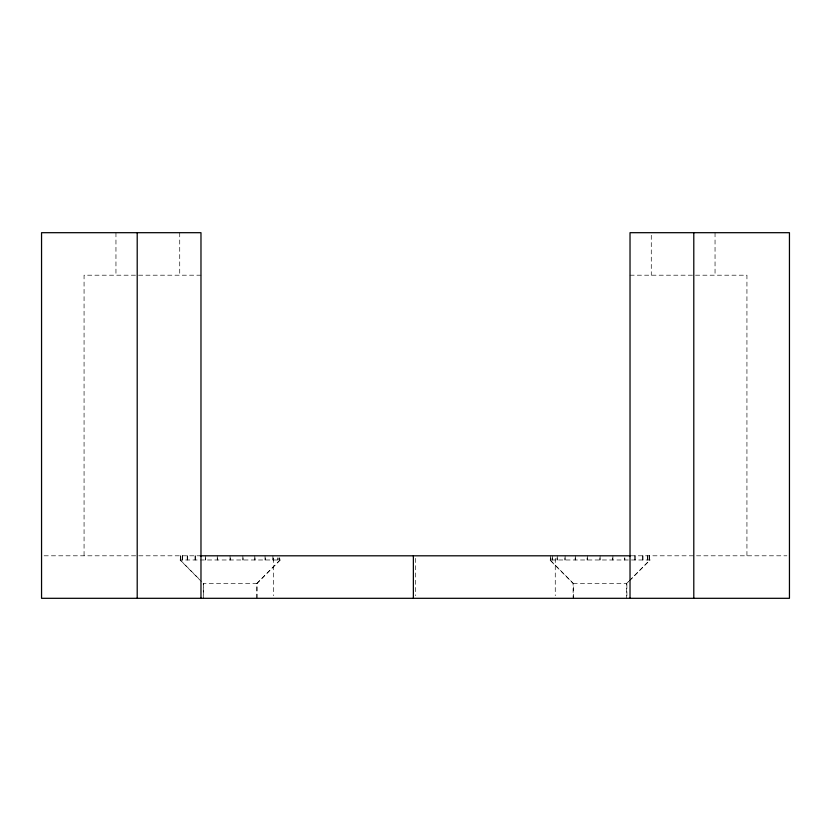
<?xml version="1.0" encoding="UTF-8"?>
<svg xmlns="http://www.w3.org/2000/svg" width="831" height="831" viewBox="0 0 831 831"><rect width="100%" height="100%" fill="white"/><g stroke="black" fill="none" stroke-linecap="round" stroke-linejoin="round"><path stroke-width="0.62" stroke-dasharray="4.16 3.12" d="M280.057 559.98L256.831 583.414L256.831 598.31M257.039 598.31L257.039 583.414L280.265 559.98L180.047 559.98L201.486 581.617M628.444 581.617L626.657 583.414L626.657 598.31M629.337 580.713L649.884 559.98M626.896 595.827L626.896 583.414L628.683 581.617M629.576 580.713L650.122 559.98L549.873 559.98L573.099 583.414L573.099 598.31M200.977 275.196L84.066 275.196L84.066 555.804M630.023 275.196L746.934 275.196L746.934 555.804M44.126 555.804L199.71 555.804M631.03 555.804L786.874 555.804M257.039 583.414L203.273 583.414L203.273 598.31M573.099 583.414L626.896 583.414M550.112 559.98L573.338 583.414L573.338 598.31M180.254 559.98L199.014 578.916M715.044 232.69L715.044 275.196M651.275 235.266L651.275 275.196M649.603 555.804L649.603 559.98M649.364 555.804L649.364 559.98M647.92 555.804L647.92 559.98M647.681 555.804L647.681 559.98M642.976 555.804L642.976 559.98M642.737 555.804L642.737 559.98M635.113 555.804L635.113 559.98M634.874 555.804L634.874 559.98M624.86 557.892L624.86 559.98M624.621 557.892L624.621 559.98M612.925 555.804L612.925 559.98M612.686 557.892L612.686 559.98M600.117 555.804L600.117 559.98M599.878 557.892L599.878 559.98M587.309 555.804L587.309 559.98M587.07 557.892L587.07 559.98M575.374 555.804L575.374 559.98M575.135 557.892L575.135 559.98M565.122 555.804L565.122 559.98M564.883 557.892L564.883 559.98M557.258 555.804L557.258 559.98M557.019 557.892L557.019 559.98M555.264 558.38L555.264 595.734M552.314 555.804L552.314 559.98M552.075 557.892L552.075 559.98M550.631 555.804L550.631 559.98M550.382 557.892L550.382 559.98M415.5 558.38L415.5 595.734M279.746 557.892L279.746 559.98M279.548 557.892L279.548 559.98M278.063 557.892L278.063 559.98M277.855 557.892L277.855 559.98M273.607 558.38L273.607 595.734M273.119 557.892L273.119 559.98M272.911 555.804L272.911 559.98M265.255 557.892L265.255 559.98M265.047 555.804L265.047 559.98M255.003 557.892L255.003 559.98M254.795 555.804L254.795 559.98M243.068 557.892L243.068 559.98M242.86 555.804L242.86 559.98M230.26 557.892L230.26 559.98M230.052 555.804L230.052 559.98M217.452 557.892L217.452 559.98M217.244 555.804L217.244 559.98M205.517 557.892L205.517 559.98M205.309 555.804L205.309 559.98M203.481 583.414L203.481 598.31M195.264 555.804L195.264 559.98M195.056 555.804L195.056 559.98M187.401 555.804L187.401 559.98M187.193 555.804L187.193 559.98M182.456 555.804L182.456 559.98M182.249 555.804L182.249 559.98M180.763 555.804L180.763 559.98M180.566 555.804L180.566 559.98M179.725 232.69L179.725 275.196M115.956 232.69L115.956 275.196"/><path stroke-width="1.25" d="M200.188 555.804L630.313 555.804M693.792 232.69L693.792 598.31M630.023 598.31L630.023 232.69L789.45 232.69L789.45 598.31L41.55 598.31L41.55 232.69L200.977 232.69L200.977 598.31M413.371 555.804L413.371 598.31M137.208 232.69L137.208 598.31"/></g></svg>
